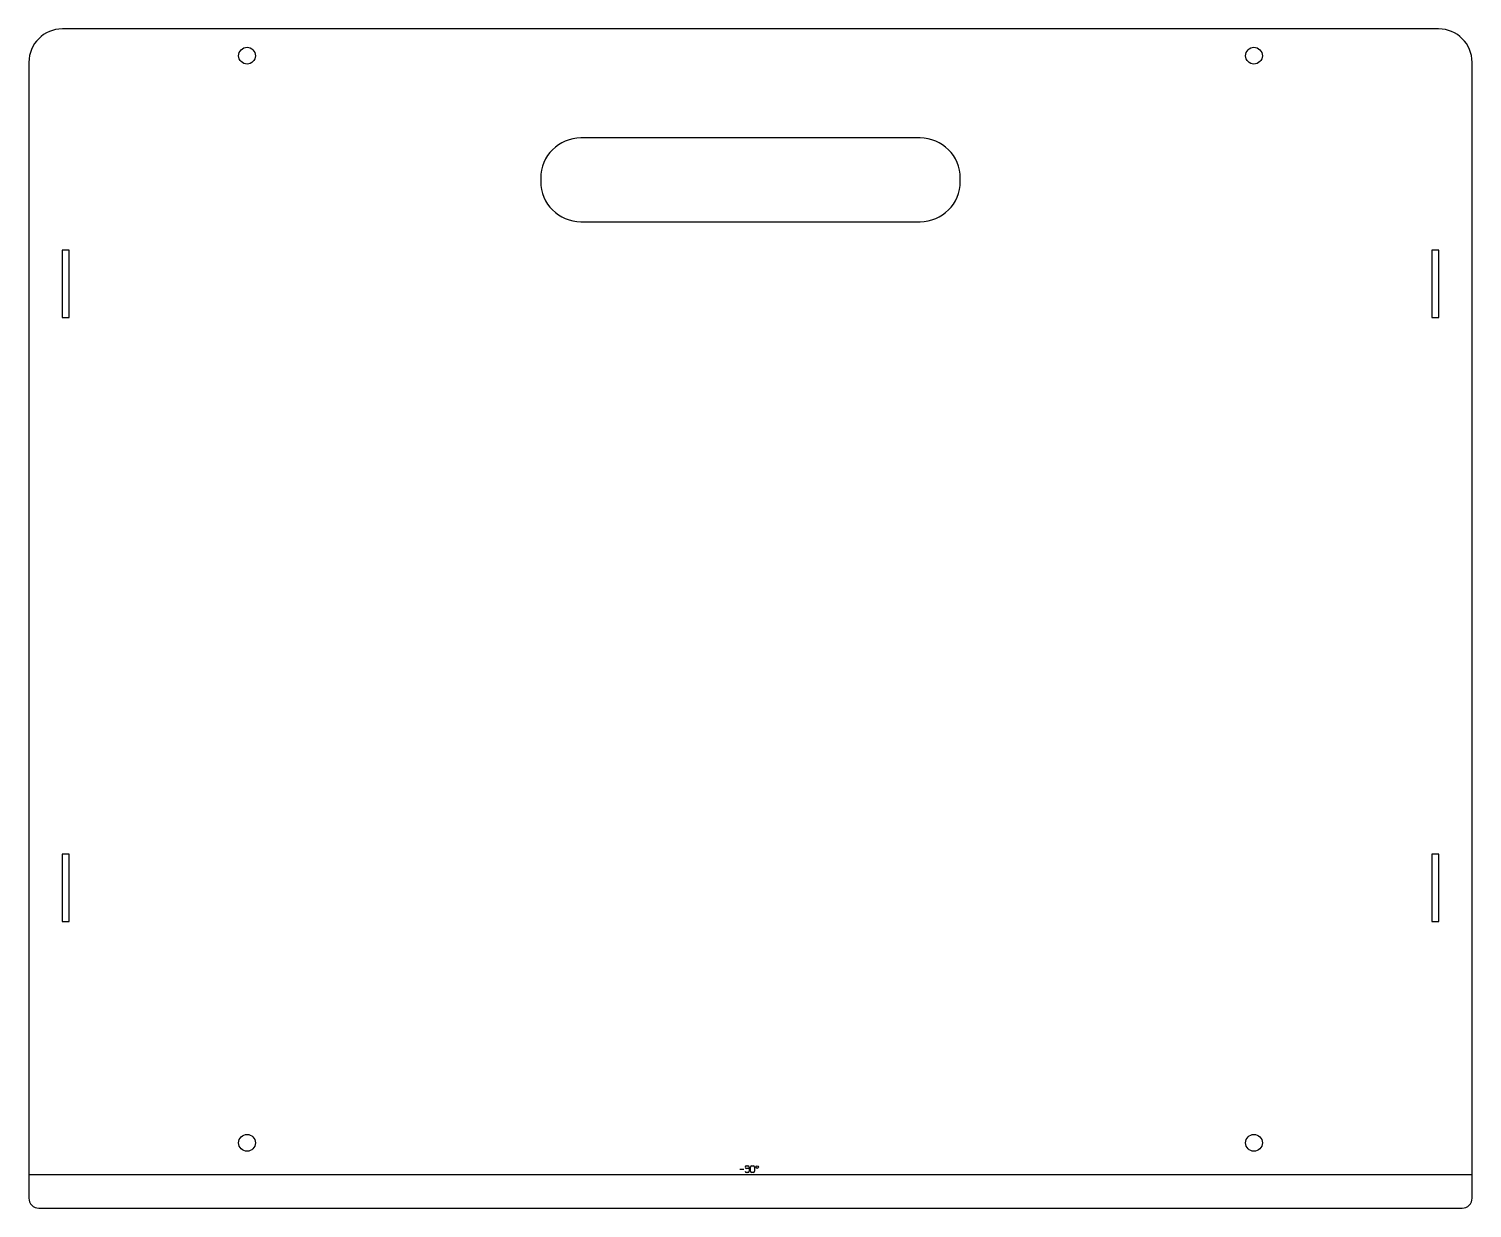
# Model space of a CAD drawing. Header units: millimetres. Extents: x 0 to 430, y 0 to 351.
import ezdxf

# ---------------------------------------------------------------- set-up
doc = ezdxf.new("R2010")
doc.units = ezdxf.units.MM
for name, color, linetype in [('Unfold001_Sketch', 7, 'CONTINUOUS'), ('Unfold001_Sketch_Bend_Labels', 7, 'CONTINUOUS'), ('Unfold001_Sketch_Bends', 7, 'CONTINUOUS'), ('Unfold001_Sketch_Holes', 7, 'CONTINUOUS'), ('Unfold001_Sketch_Internal', 7, 'CONTINUOUS')]:
    doc.layers.add(name, color=color, linetype=linetype)

msp = doc.modelspace()

# ---------------------------------------------------------------- linework, layer by layer
at = {"layer": 'Unfold001_Sketch'}
for p, q in [((420, 351.47), (10, 351.47)), ((0, 341.47), (0, 12.97)), ((430, 12.97), (430, 341.47)), ((0, 12.97), (0, 7)), ((430, 7), (430, 12.97)), ((0, 7), (0, 3)), ((430, 3), (430, 7)), ((3, 0), (427, 0))]:
    msp.add_line(p, q, dxfattribs=at)
for centre, radius, start, end in [((10, 341.47), 10, 90, 180), ((420, 341.47), 10, 0, 90), ((3, 3), 3, -180, -90), ((427, 3), 3, -90, 0)]:
    msp.add_arc(centre, radius, start, end, dxfattribs=at)
at = {"layer": 'Unfold001_Sketch_Bend_Labels'}
for p, q in [((211.8, 11.65), (213, 11.65)), ((213.8, 12.65), (214.2, 12.65)), ((214.6, 11.85), (213.8, 11.85)), ((214.2, 10.65), (213.8, 10.65)), ((214.6, 12.25), (214.6, 11.05)), ((215, 11.05), (215, 12.25)), ((215.4, 12.65), (215.8, 12.65)), ((215.8, 10.65), (215.4, 10.65)), ((216.2, 12.25), (216.2, 11.05))]:
    msp.add_line(p, q, dxfattribs=at)
msp.add_circle((217, 12.25), 0.4, dxfattribs=at)
for centre, start, end in [((213.8, 12.25), 90, -90), ((213.8, 11.05), 180, -90), ((214.2, 12.25), 0, 90), ((214.2, 11.05), -90, 0), ((215.4, 12.25), 90, -180), ((215.4, 11.05), 180, -90), ((215.8, 12.25), 0, 90), ((215.8, 11.05), -90, 0)]:
    msp.add_arc(centre, 0.4, start, end, dxfattribs=at)
at = {"layer": 'Unfold001_Sketch_Bends'}
msp.add_line((0, 9.98), (430, 9.98), dxfattribs=at)
at = {"layer": 'Unfold001_Sketch_Holes'}
for centre in [(65, 343.47), (365, 343.47), (65, 19.47), (365, 19.47)]:
    msp.add_circle(centre, 2.5, dxfattribs=at)
at = {"layer": 'Unfold001_Sketch_Internal'}
for p, q in [((265.5, 318.97), (164.5, 318.97)), ((152.5, 306.97), (152.5, 305.97)), ((277.5, 305.97), (277.5, 306.97)), ((164.5, 293.97), (265.5, 293.97)), ((12, 285.47), (9.9, 285.47)), ((9.9, 285.47), (9.9, 265.47)), ((12, 265.47), (12, 285.47)), ((420.1, 285.47), (418, 285.47)), ((418, 285.47), (418, 265.47)), ((420.1, 265.47), (420.1, 285.47)), ((9.9, 265.47), (12, 265.47)), ((418, 265.47), (420.1, 265.47)), ((12, 105.47), (9.9, 105.47)), ((9.9, 105.47), (9.9, 85.47)), ((12, 85.47), (12, 105.47)), ((420.1, 105.47), (418, 105.47)), ((418, 105.47), (418, 85.47)), ((420.1, 85.47), (420.1, 105.47)), ((9.9, 85.47), (12, 85.47)), ((418, 85.47), (420.1, 85.47))]:
    msp.add_line(p, q, dxfattribs=at)
for centre, start, end in [((164.5, 306.97), 90, 180), ((265.5, 306.97), 0, 90), ((164.5, 305.97), 180, -90), ((265.5, 305.97), -90, 0)]:
    msp.add_arc(centre, 12, start, end, dxfattribs=at)

doc.saveas('drawing.dxf')
